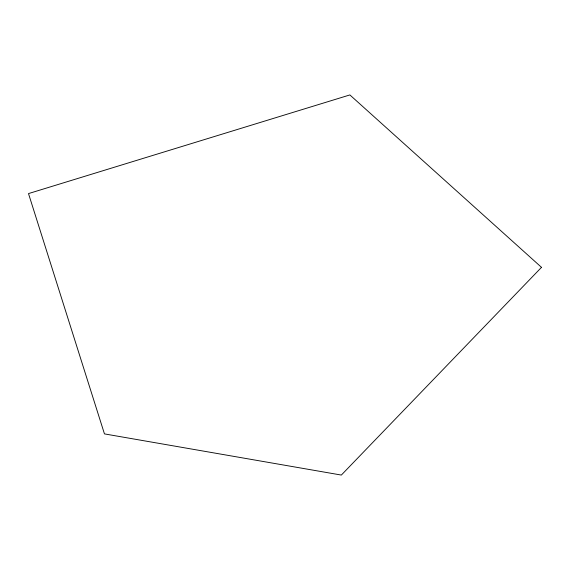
<?xml version="1.0" encoding="UTF-8"?>
<svg xmlns="http://www.w3.org/2000/svg" width="570" height="570" viewBox="0 0 570 570"><rect width="100%" height="100%" fill="white"/><g stroke="black" fill="none" stroke-linecap="round" stroke-linejoin="round"><path stroke-width="0.85" d="M541.5 267.344L341.344 475.067L104.46 433.898L28.5 193.586L349.88 94.934L541.5 267.344"/></g></svg>
